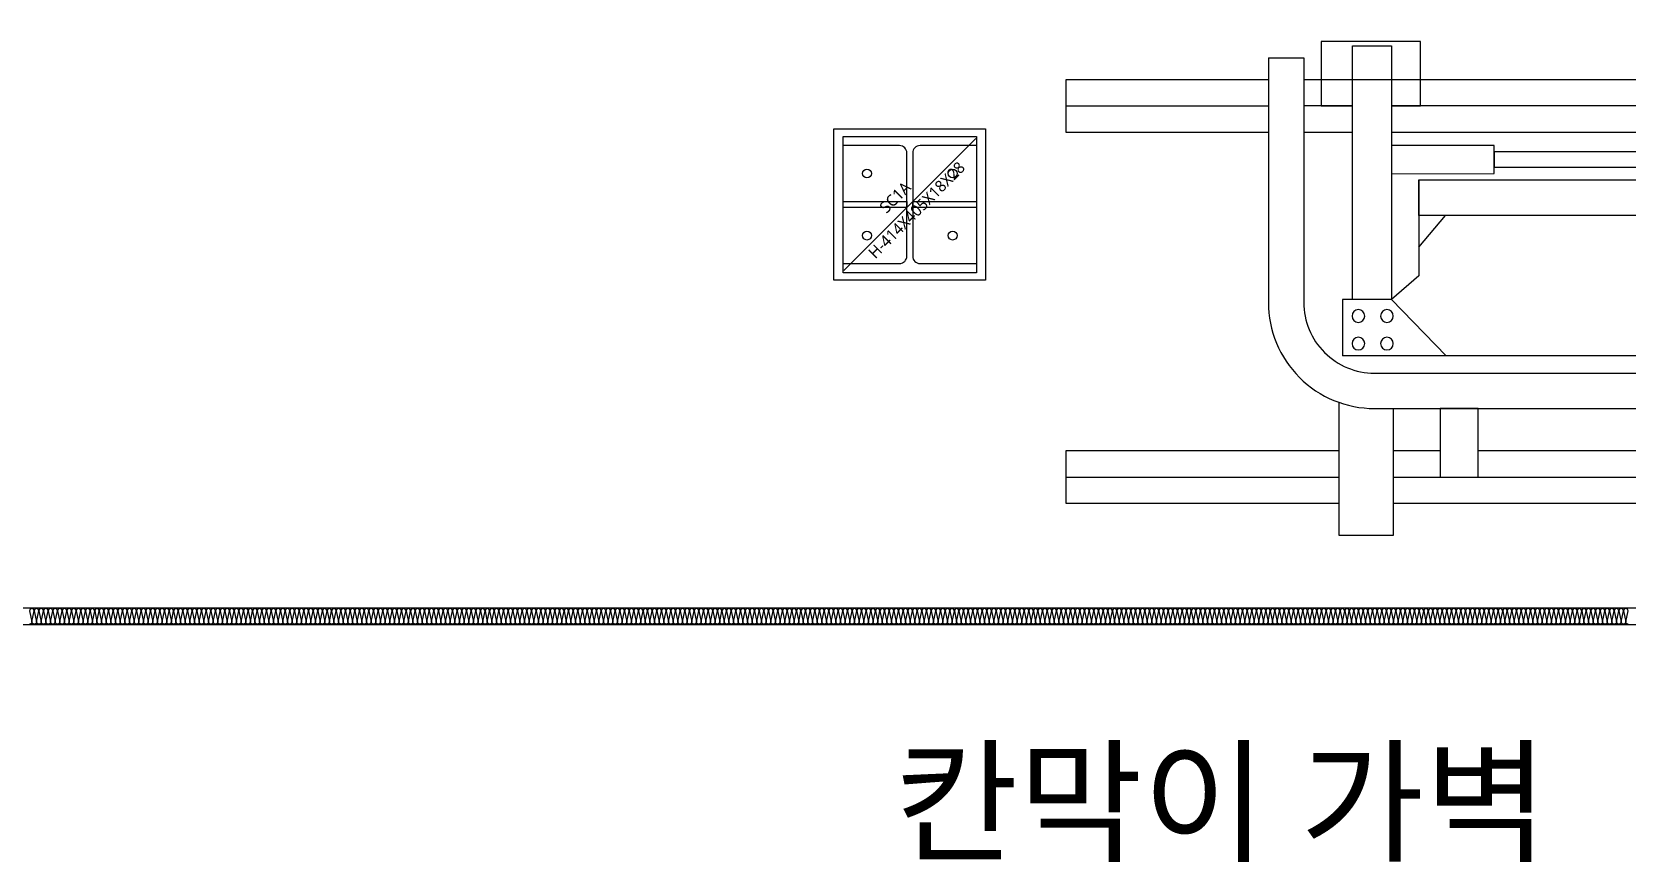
# Model space of a CAD drawing. Header units: millimetres. Extents: x 9 to 147, y 4 to 115.
# Drawn here: x 99.836 to 104.677, y 70.903 to 73.424 of the extents above; entities that cross this region are included whole.
import ezdxf
from ezdxf.enums import TextEntityAlignment as Align

# ---------------------------------------------------------------- set-up
doc = ezdxf.new("R2010")
doc.units = ezdxf.units.MM
doc.header["$LTSCALE"] = 200
doc.layers.get('DEFPOINTS').update_dxf_attribs({"color": 137})
for name, color, linetype in [('XR-PLAN$0$09GIRDER', 252, 'Continuous'), ('XR-PLAN$0$ELE-4', 252, 'Continuous'), ('XR-PLAN$0$ELE-5', 252, 'Continuous'), ('XR-PLAN$0$ELE-7', 252, 'Continuous'), ('XR-PLAN$0$HAT', 252, 'Continuous'), ('XR-PLAN$0$HAT-INS', 252, 'Continuous'), ('XR-PLAN$0$STEEL BASE', 252, 'Continuous')]:
    doc.layers.add(name, color=color, linetype=linetype)
doc.layers.add('XR-PLAN$0$TXT-1', color=137, linetype='Continuous', plot=False)
doc.styles.add('XR-PLAN$0$스타일1', font='MALGUN_0.TTF')

# ---------------------------------------------------------------- blocks, each defined once
blk = doc.blocks.new('*U145')
at = {"layer": 'XR-PLAN$0$HAT-INS'}
for points in [[(4000, 0, -0.414214), (3985, 15), (4000, 85, 1), (3970, 85), (3985, 15, -0.414214), (3970, 0, 0.414214)], [(4030, 0, -0.414214), (4015, 15), (4030, 85, 1), (4000, 85), (4015, 15, -0.414214), (4000, 0, 0.414214)], [(4060, 0, -0.414214), (4045, 15), (4060, 85, 1), (4030, 85), (4045, 15, -0.414214), (4030, 0, 0.414214)], [(4090, 0, -0.414214), (4075, 15), (4090, 85, 1), (4060, 85), (4075, 15, -0.414214), (4060, 0, 0.414214)], [(4120, 0, -0.414214), (4105, 15), (4120, 85, 1), (4090, 85), (4105, 15, -0.414214), (4090, 0, 0.414214)], [(4150, 0, -0.414214), (4135, 15), (4150, 85, 1), (4120, 85), (4135, 15, -0.414214), (4120, 0, 0.414214)], [(4180, 0, -0.414214), (4165, 15), (4180, 85, 1), (4150, 85), (4165, 15, -0.414214), (4150, 0, 0.414214)], [(4210, 0, -0.414214), (4195, 15), (4210, 85, 1), (4180, 85), (4195, 15, -0.414214), (4180, 0, 0.414214)], [(4240, 0, -0.414214), (4225, 15), (4240, 85, 1), (4210, 85), (4225, 15, -0.414214), (4210, 0, 0.414214)], [(4270, 0, -0.414214), (4255, 15), (4270, 85, 1), (4240, 85), (4255, 15, -0.414214), (4240, 0, 0.414214)], [(4300, 0, -0.414214), (4285, 15), (4300, 85, 1), (4270, 85), (4285, 15, -0.414214), (4270, 0, 0.414214)], [(4330, 0, -0.414214), (4315, 15), (4330, 85, 1), (4300, 85), (4315, 15, -0.414214), (4300, 0, 0.414214)], [(4360, 0, -0.414214), (4345, 15), (4360, 85, 1), (4330, 85), (4345, 15, -0.414214), (4330, 0, 0.414214)], [(4390, 0, -0.414214), (4375, 15), (4390, 85, 1), (4360, 85), (4375, 15, -0.414214), (4360, 0, 0.414214)], [(4420, 0, -0.414214), (4405, 15), (4420, 85, 1), (4390, 85), (4405, 15, -0.414214), (4390, 0, 0.414214)], [(4450, 0, -0.414214), (4435, 15), (4450, 85, 1), (4420, 85), (4435, 15, -0.414214), (4420, 0, 0.414214)], [(4480, 0, -0.414214), (4465, 15), (4480, 85, 1), (4450, 85), (4465, 15, -0.414214), (4450, 0, 0.414214)], [(4510, 0, -0.414214), (4495, 15), (4510, 85, 1), (4480, 85), (4495, 15, -0.414214), (4480, 0, 0.414214)], [(4540, 0, -0.414214), (4525, 15), (4540, 85, 1), (4510, 85), (4525, 15, -0.414214), (4510, 0, 0.414214)], [(4570, 0, -0.414214), (4555, 15), (4570, 85, 1), (4540, 85), (4555, 15, -0.414214), (4540, 0, 0.414214)], [(4600, 0, -0.414214), (4585, 15), (4600, 85, 1), (4570, 85), (4585, 15, -0.414214), (4570, 0, 0.414214)], [(4630, 0, -0.414214), (4615, 15), (4630, 85, 1), (4600, 85), (4615, 15, -0.414214), (4600, 0, 0.414214)], [(4660, 0, -0.414214), (4645, 15), (4660, 85, 1), (4630, 85), (4645, 15, -0.414214), (4630, 0, 0.414214)], [(4690, 0, -0.414214), (4675, 15), (4690, 85, 1), (4660, 85), (4675, 15, -0.414214), (4660, 0, 0.414214)], [(4720, 0, -0.414214), (4705, 15), (4720, 85, 1), (4690, 85), (4705, 15, -0.414214), (4690, 0, 0.414214)], [(4750, 0, -0.414214), (4735, 15), (4750, 85, 1), (4720, 85), (4735, 15, -0.414214), (4720, 0, 0.414214)], [(4780, 0, -0.414214), (4765, 15), (4780, 85, 1), (4750, 85), (4765, 15, -0.414214), (4750, 0, 0.414214)], [(4810, 0, -0.414214), (4795, 15), (4810, 85, 1), (4780, 85), (4795, 15, -0.414214), (4780, 0, 0.414214)], [(4840, 0, -0.414214), (4825, 15), (4840, 85, 1), (4810, 85), (4825, 15, -0.414214), (4810, 0, 0.414214)], [(4870, 0, -0.414214), (4855, 15), (4870, 85, 1), (4840, 85), (4855, 15, -0.414214), (4840, 0, 0.414214)], [(4900, 0, -0.414214), (4885, 15), (4900, 85, 1), (4870, 85), (4885, 15, -0.414214), (4870, 0, 0.414214)], [(4930, 0, -0.414214), (4915, 15), (4930, 85, 1), (4900, 85), (4915, 15, -0.414214), (4900, 0, 0.414214)], [(4960, 0, -0.414214), (4945, 15), (4960, 85, 1), (4930, 85), (4945, 15, -0.414214), (4930, 0, 0.414214)], [(4990, 0, -0.414214), (4975, 15), (4990, 85, 1), (4960, 85), (4975, 15, -0.414214), (4960, 0, 0.414214)], [(5020, 0, -0.414214), (5005, 15), (5020, 85, 1), (4990, 85), (5005, 15, -0.414214), (4990, 0, 0.414214)], [(5050, 0, -0.414214), (5035, 15), (5050, 85, 1), (5020, 85), (5035, 15, -0.414214), (5020, 0, 0.414214)], [(5080, 0, -0.414214), (5065, 15), (5080, 85, 1), (5050, 85), (5065, 15, -0.414214), (5050, 0, 0.414214)], [(5110, 0, -0.414214), (5095, 15), (5110, 85, 1), (5080, 85), (5095, 15, -0.414214), (5080, 0, 0.414214)], [(5140, 0, -0.414214), (5125, 15), (5140, 85, 1), (5110, 85), (5125, 15, -0.414214), (5110, 0, 0.414214)], [(5170, 0, -0.414214), (5155, 15), (5170, 85, 1), (5140, 85), (5155, 15, -0.414214), (5140, 0, 0.414214)], [(5200, 0, -0.414214), (5185, 15), (5200, 85, 1), (5170, 85), (5185, 15, -0.414214), (5170, 0, 0.414214)], [(5230, 0, -0.414214), (5215, 15), (5230, 85, 1), (5200, 85), (5215, 15, -0.414214), (5200, 0, 0.414214)], [(5260, 0, -0.414214), (5245, 15), (5260, 85, 1), (5230, 85), (5245, 15, -0.414214), (5230, 0, 0.414214)], [(5290, 0, -0.414214), (5275, 15), (5290, 85, 1), (5260, 85), (5275, 15, -0.414214), (5260, 0, 0.414214)], [(5320, 0, -0.414214), (5305, 15), (5320, 85, 1), (5290, 85), (5305, 15, -0.414214), (5290, 0, 0.414214)], [(5350, 0, -0.414214), (5335, 15), (5350, 85, 1), (5320, 85), (5335, 15, -0.414214), (5320, 0, 0.414214)], [(5380, 0, -0.414214), (5365, 15), (5380, 85, 1), (5350, 85), (5365, 15, -0.414214), (5350, 0, 0.414214)], [(5410, 0, -0.414214), (5395, 15), (5410, 85, 1), (5380, 85), (5395, 15, -0.414214), (5380, 0, 0.414214)], [(5440, 0, -0.414214), (5425, 15), (5440, 85, 1), (5410, 85), (5425, 15, -0.414214), (5410, 0, 0.414214)], [(5470, 0, -0.414214), (5455, 15), (5470, 85, 1), (5440, 85), (5455, 15, -0.414214), (5440, 0, 0.414214)], [(5500, 0, -0.414214), (5485, 15), (5500, 85, 1), (5470, 85), (5485, 15, -0.414214), (5470, 0, 0.414214)], [(5530, 0, -0.414214), (5515, 15), (5530, 85, 1), (5500, 85), (5515, 15, -0.414214), (5500, 0, 0.414214)], [(5560, 0, -0.414214), (5545, 15), (5560, 85, 1), (5530, 85), (5545, 15, -0.414214), (5530, 0, 0.414214)], [(5590, 0, -0.414214), (5575, 15), (5590, 85, 1), (5560, 85), (5575, 15, -0.414214), (5560, 0, 0.414214)], [(5620, 0, -0.414214), (5605, 15), (5620, 85, 1), (5590, 85), (5605, 15, -0.414214), (5590, 0, 0.414214)], [(5650, 0, -0.414214), (5635, 15), (5650, 85, 1), (5620, 85), (5635, 15, -0.414214), (5620, 0, 0.414214)], [(5680, 0, -0.414214), (5665, 15), (5680, 85, 1), (5650, 85), (5665, 15, -0.414214), (5650, 0, 0.414214)], [(5710, 0, -0.414214), (5695, 15), (5710, 85, 1), (5680, 85), (5695, 15, -0.414214), (5680, 0, 0.414214)], [(5740, 0, -0.414214), (5725, 15), (5740, 85, 1), (5710, 85), (5725, 15, -0.414214), (5710, 0, 0.414214)], [(5770, 0, -0.414214), (5755, 15), (5770, 85, 1), (5740, 85), (5755, 15, -0.414214), (5740, 0, 0.414214)], [(5800, 0, -0.414214), (5785, 15), (5800, 85, 1), (5770, 85), (5785, 15, -0.414214), (5770, 0, 0.414214)], [(5830, 0, -0.414214), (5815, 15), (5830, 85, 1), (5800, 85), (5815, 15, -0.414214), (5800, 0, 0.414214)], [(5860, 0, -0.414214), (5845, 15), (5860, 85, 1), (5830, 85), (5845, 15, -0.414214), (5830, 0, 0.414214)], [(5890, 0, -0.414214), (5875, 15), (5890, 85, 1), (5860, 85), (5875, 15, -0.414214), (5860, 0, 0.414214)], [(5920, 0, -0.414214), (5905, 15), (5920, 85, 1), (5890, 85), (5905, 15, -0.414214), (5890, 0, 0.414214)], [(5950, 0, -0.414214), (5935, 15), (5950, 85, 1), (5920, 85), (5935, 15, -0.414214), (5920, 0, 0.414214)], [(5980, 0, -0.414214), (5965, 15), (5980, 85, 1), (5950, 85), (5965, 15, -0.414214), (5950, 0, 0.414214)], [(6010, 0, -0.414214), (5995, 15), (6010, 85, 1), (5980, 85), (5995, 15, -0.414214), (5980, 0, 0.414214)], [(6040, 0, -0.414214), (6025, 15), (6040, 85, 1), (6010, 85), (6025, 15, -0.414214), (6010, 0, 0.414214)], [(6070, 0, -0.414214), (6055, 15), (6070, 85, 1), (6040, 85), (6055, 15, -0.414214), (6040, 0, 0.414214)], [(6100, 0, -0.414214), (6085, 15), (6100, 85, 1), (6070, 85), (6085, 15, -0.414214), (6070, 0, 0.414214)], [(6130, 0, -0.414214), (6115, 15), (6130, 85, 1), (6100, 85), (6115, 15, -0.414214), (6100, 0, 0.414214)], [(6160, 0, -0.414214), (6145, 15), (6160, 85, 1), (6130, 85), (6145, 15, -0.414214), (6130, 0, 0.414214)], [(6190, 0, -0.414214), (6175, 15), (6190, 85, 1), (6160, 85), (6175, 15, -0.414214), (6160, 0, 0.414214)], [(6220, 0, -0.414214), (6205, 15), (6220, 85, 1), (6190, 85), (6205, 15, -0.414214), (6190, 0, 0.414214)], [(6250, 0, -0.414214), (6235, 15), (6250, 85, 1), (6220, 85), (6235, 15, -0.414214), (6220, 0, 0.414214)], [(6280, 0, -0.414214), (6265, 15), (6280, 85, 1), (6250, 85), (6265, 15, -0.414214), (6250, 0, 0.414214)], [(6310, 0, -0.414214), (6295, 15), (6310, 85, 1), (6280, 85), (6295, 15, -0.414214), (6280, 0, 0.414214)], [(6340, 0, -0.414214), (6325, 15), (6340, 85, 1), (6310, 85), (6325, 15, -0.414214), (6310, 0, 0.414214)], [(6370, 0, -0.414214), (6355, 15), (6370, 85, 1), (6340, 85), (6355, 15, -0.414214), (6340, 0, 0.414214)], [(6400, 0, -0.414214), (6385, 15), (6400, 85, 1), (6370, 85), (6385, 15, -0.414214), (6370, 0, 0.414214)], [(6430, 0, -0.414214), (6415, 15), (6430, 85, 1), (6400, 85), (6415, 15, -0.414214), (6400, 0, 0.414214)], [(6460, 0, -0.414214), (6445, 15), (6460, 85, 1), (6430, 85), (6445, 15, -0.414214), (6430, 0, 0.414214)], [(6490, 0, -0.414214), (6475, 15), (6490, 85, 1), (6460, 85), (6475, 15, -0.414214), (6460, 0, 0.414214)], [(6520, 0, -0.414214), (6505, 15), (6520, 85, 1), (6490, 85), (6505, 15, -0.414214), (6490, 0, 0.414214)], [(6550, 0, -0.414214), (6535, 15), (6550, 85, 1), (6520, 85), (6535, 15, -0.414214), (6520, 0, 0.414214)], [(6580, 0, -0.414214), (6565, 15), (6580, 85, 1), (6550, 85), (6565, 15, -0.414214), (6550, 0, 0.414214)], [(6610, 0, -0.414214), (6595, 15), (6610, 85, 1), (6580, 85), (6595, 15, -0.414214), (6580, 0, 0.414214)], [(6640, 0, -0.414214), (6625, 15), (6640, 85, 1), (6610, 85), (6625, 15, -0.414214), (6610, 0, 0.414214)], [(6670, 0, -0.414214), (6655, 15), (6670, 85, 1), (6640, 85), (6655, 15, -0.414214), (6640, 0, 0.414214)], [(6700, 0, -0.414214), (6685, 15), (6700, 85, 1), (6670, 85), (6685, 15, -0.414214), (6670, 0, 0.414214)], [(6730, 0, -0.414214), (6715, 15), (6730, 85, 1), (6700, 85), (6715, 15, -0.414214), (6700, 0, 0.414214)], [(6760, 0, -0.414214), (6745, 15), (6760, 85, 1), (6730, 85), (6745, 15, -0.414214), (6730, 0, 0.414214)], [(6790, 0, -0.414214), (6775, 15), (6790, 85, 1), (6760, 85), (6775, 15, -0.414214), (6760, 0, 0.414214)], [(6820, 0, -0.414214), (6805, 15), (6820, 85, 1), (6790, 85), (6805, 15, -0.414214), (6790, 0, 0.414214)], [(6850, 0, -0.414214), (6835, 15), (6850, 85, 1), (6820, 85), (6835, 15, -0.414214), (6820, 0, 0.414214)], [(6880, 0, -0.414214), (6865, 15), (6880, 85, 1), (6850, 85), (6865, 15, -0.414214), (6850, 0, 0.414214)], [(6910, 0, -0.414214), (6895, 15), (6910, 85, 1), (6880, 85), (6895, 15, -0.414214), (6880, 0, 0.414214)], [(6940, 0, -0.414214), (6925, 15), (6940, 85, 1), (6910, 85), (6925, 15, -0.414214), (6910, 0, 0.414214)], [(6970, 0, -0.414214), (6955, 15), (6970, 85, 1), (6940, 85), (6955, 15, -0.414214), (6940, 0, 0.414214)], [(7000, 0, -0.414214), (6985, 15), (7000, 85, 1), (6970, 85), (6985, 15, -0.414214), (6970, 0, 0.414214)], [(7030, 0, -0.414214), (7015, 15), (7030, 85, 1), (7000, 85), (7015, 15, -0.414214), (7000, 0, 0.414214)], [(7060, 0, -0.414214), (7045, 15), (7060, 85, 1), (7030, 85), (7045, 15, -0.414214), (7030, 0, 0.414214)], [(7090, 0, -0.414214), (7075, 15), (7090, 85, 1), (7060, 85), (7075, 15, -0.414214), (7060, 0, 0.414214)], [(7120, 0, -0.414214), (7105, 15), (7120, 85, 1), (7090, 85), (7105, 15, -0.414214), (7090, 0, 0.414214)], [(7150, 0, -0.414214), (7135, 15), (7150, 85, 1), (7120, 85), (7135, 15, -0.414214), (7120, 0, 0.414214)], [(7180, 0, -0.414214), (7165, 15), (7180, 85, 1), (7150, 85), (7165, 15, -0.414214), (7150, 0, 0.414214)], [(7210, 0, -0.414214), (7195, 15), (7210, 85, 1), (7180, 85), (7195, 15, -0.414214), (7180, 0, 0.414214)], [(7240, 0, -0.414214), (7225, 15), (7240, 85, 1), (7210, 85), (7225, 15, -0.414214), (7210, 0, 0.414214)], [(7270, 0, -0.414214), (7255, 15), (7270, 85, 1), (7240, 85), (7255, 15, -0.414214), (7240, 0, 0.414214)], [(7300, 0, -0.414214), (7285, 15), (7300, 85, 1), (7270, 85), (7285, 15, -0.414214), (7270, 0, 0.414214)], [(7330, 0, -0.414214), (7315, 15), (7330, 85, 1), (7300, 85), (7315, 15, -0.414214), (7300, 0, 0.414214)], [(7360, 0, -0.414214), (7345, 15), (7360, 85, 1), (7330, 85), (7345, 15, -0.414214), (7330, 0, 0.414214)], [(7390, 0, -0.414214), (7375, 15), (7390, 85, 1), (7360, 85), (7375, 15, -0.414214), (7360, 0, 0.414214)], [(7420, 0, -0.414214), (7405, 15), (7420, 85, 1), (7390, 85), (7405, 15, -0.414214), (7390, 0, 0.414214)], [(7450, 0, -0.414214), (7435, 15), (7450, 85, 1), (7420, 85), (7435, 15, -0.414214), (7420, 0, 0.414214)], [(7480, 0, -0.414214), (7465, 15), (7480, 85, 1), (7450, 85), (7465, 15, -0.414214), (7450, 0, 0.414214)], [(7510, 0, -0.414214), (7495, 15), (7510, 85, 1), (7480, 85), (7495, 15, -0.414214), (7480, 0, 0.414214)], [(7540, 0, -0.414214), (7525, 15), (7540, 85, 1), (7510, 85), (7525, 15, -0.414214), (7510, 0, 0.414214)], [(7570, 0, -0.414214), (7555, 15), (7570, 85, 1), (7540, 85), (7555, 15, -0.414214), (7540, 0, 0.414214)], [(7600, 0, -0.414214), (7585, 15), (7600, 85, 1), (7570, 85), (7585, 15, -0.414214), (7570, 0, 0.414214)], [(7630, 0, -0.414214), (7615, 15), (7630, 85, 1), (7600, 85), (7615, 15, -0.414214), (7600, 0, 0.414214)], [(7660, 0, -0.414214), (7645, 15), (7660, 85, 1), (7630, 85), (7645, 15, -0.414214), (7630, 0, 0.414214)], [(7690, 0, -0.414214), (7675, 15), (7690, 85, 1), (7660, 85), (7675, 15, -0.414214), (7660, 0, 0.414214)], [(7720, 0, -0.414214), (7705, 15), (7720, 85, 1), (7690, 85), (7705, 15, -0.414214), (7690, 0, 0.414214)], [(7750, 0, -0.414214), (7735, 15), (7750, 85, 1), (7720, 85), (7735, 15, -0.414214), (7720, 0, 0.414214)], [(7780, 0, -0.414214), (7765, 15), (7780, 85, 1), (7750, 85), (7765, 15, -0.414214), (7750, 0, 0.414214)], [(7810, 0, -0.414214), (7795, 15), (7810, 85, 1), (7780, 85), (7795, 15, -0.414214), (7780, 0, 0.414214)], [(7840, 0, -0.414214), (7825, 15), (7840, 85, 1), (7810, 85), (7825, 15, -0.414214), (7810, 0, 0.414214)], [(7870, 0, -0.414214), (7855, 15), (7870, 85, 1), (7840, 85), (7855, 15, -0.414214), (7840, 0, 0.414214)], [(7900, 0, -0.414214), (7885, 15), (7900, 85, 1), (7870, 85), (7885, 15, -0.414214), (7870, 0, 0.414214)], [(7930, 0, -0.414214), (7915, 15), (7930, 85, 1), (7900, 85), (7915, 15, -0.414214), (7900, 0, 0.414214)], [(7960, 0, -0.414214), (7945, 15), (7960, 85, 1), (7930, 85), (7945, 15, -0.414214), (7930, 0, 0.414214)], [(7990, 0, -0.414214), (7975, 15), (7990, 85, 1), (7960, 85), (7975, 15, -0.414214), (7960, 0, 0.414214)], [(8020, 0, -0.414214), (8005, 15), (8020, 85, 1), (7990, 85), (8005, 15, -0.414214), (7990, 0, 0.414214)], [(8050, 0, -0.414214), (8035, 15), (8050, 85, 1), (8020, 85), (8035, 15, -0.414214), (8020, 0, 0.414214)], [(8080, 0, -0.414214), (8065, 15), (8080, 85, 1), (8050, 85), (8065, 15, -0.414214), (8050, 0, 0.414214)], [(8110, 0, -0.414214), (8095, 15), (8110, 85, 1), (8080, 85), (8095, 15, -0.414214), (8080, 0, 0.414214)], [(8140, 0, -0.414214), (8125, 15), (8140, 85, 1), (8110, 85), (8125, 15, -0.414214), (8110, 0, 0.414214)], [(8170, 0, -0.414214), (8155, 15), (8170, 85, 1), (8140, 85), (8155, 15, -0.414214), (8140, 0, 0.414214)], [(8200, 0, -0.414214), (8185, 15), (8200, 85, 1), (8170, 85), (8185, 15, -0.414214), (8170, 0, 0.414214)], [(8230, 0, -0.414214), (8215, 15), (8230, 85, 1), (8200, 85), (8215, 15, -0.414214), (8200, 0, 0.414214)], [(8260, 0, -0.414214), (8245, 15), (8260, 85, 1), (8230, 85), (8245, 15, -0.414214), (8230, 0, 0.414214)], [(8290, 0, -0.414214), (8275, 15), (8290, 85, 1), (8260, 85), (8275, 15, -0.414214), (8260, 0, 0.414214)], [(8320, 0, -0.414214), (8305, 15), (8320, 85, 1), (8290, 85), (8305, 15, -0.414214), (8290, 0, 0.414214)], [(8350, 0, -0.414214), (8335, 15), (8350, 85, 1), (8320, 85), (8335, 15, -0.414214), (8320, 0, 0.414214)], [(8380, 0, -0.414214), (8365, 15), (8380, 85, 1), (8350, 85), (8365, 15, -0.414214), (8350, 0, 0.414214)], [(8410, 0, -0.414214), (8395, 15), (8410, 85, 1), (8380, 85), (8395, 15, -0.414214), (8380, 0, 0.414214)], [(8440, 0, -0.414214), (8425, 15), (8440, 85, 1), (8410, 85), (8425, 15, -0.414214), (8410, 0, 0.414214)], [(8470, 0, -0.414214), (8455, 15), (8470, 85, 1), (8440, 85), (8455, 15, -0.414214), (8440, 0, 0.414214)], [(8500, 0, -0.414214), (8485, 15), (8500, 85, 1), (8470, 85), (8485, 15, -0.414214), (8470, 0, 0.414214)], [(8530, 0, -0.414214), (8515, 15), (8530, 85, 1), (8500, 85), (8515, 15, -0.414214), (8500, 0, 0.414214)], [(8560, 0, -0.414214), (8545, 15), (8560, 85, 1), (8530, 85), (8545, 15, -0.414214), (8530, 0, 0.414214)], [(8590, 0, -0.414214), (8575, 15), (8590, 85, 1), (8560, 85), (8575, 15, -0.414214), (8560, 0, 0.414214)], [(8620, 0, -0.414214), (8605, 15), (8620, 85, 1), (8590, 85), (8605, 15, -0.414214), (8590, 0, 0.414214)], [(8650, 0, -0.414214), (8635, 15), (8650, 85, 1), (8620, 85), (8635, 15, -0.414214), (8620, 0, 0.414214)], [(8680, 0, -0.414214), (8665, 15), (8680, 85, 1), (8650, 85), (8665, 15, -0.414214), (8650, 0, 0.414214)], [(8710, 0, -0.414214), (8695, 15), (8710, 85, 1), (8680, 85), (8695, 15, -0.414214), (8680, 0, 0.414214)], [(8740, 0, -0.414214), (8725, 15), (8740, 85, 1), (8710, 85), (8725, 15, -0.414214), (8710, 0, 0.414214)], [(8770, 0, -0.414214), (8755, 15), (8770, 85, 1), (8740, 85), (8755, 15, -0.414214), (8740, 0, 0.414214)], [(8800, 0, -0.414214), (8785, 15), (8800, 85, 1), (8770, 85), (8785, 15, -0.414214), (8770, 0, 0.414214)], [(8830, 0, -0.414214), (8815, 15), (8830, 85, 1), (8800, 85), (8815, 15, -0.414214), (8800, 0, 0.414214)], [(8860, 0, -0.414214), (8845, 15), (8860, 85, 1), (8830, 85), (8845, 15, -0.414214), (8830, 0, 0.414214)], [(8890, 0, -0.414214), (8875, 15), (8890, 85, 1), (8860, 85), (8875, 15, -0.414214), (8860, 0, 0.414214)], [(8920, 0, -0.414214), (8905, 15), (8920, 85, 1), (8890, 85), (8905, 15, -0.414214), (8890, 0, 0.414214)], [(8950, 0, -0.414214), (8935, 15), (8950, 85, 1), (8920, 85), (8935, 15, -0.414214), (8920, 0, 0.414214)], [(8980, 0, -0.414214), (8965, 15), (8980, 85, 1), (8950, 85), (8965, 15, -0.414214), (8950, 0, 0.414214)], [(9010, 0, -0.414214), (8995, 15), (9010, 85, 1), (8980, 85), (8995, 15, -0.414214), (8980, 0, 0.414214)], [(9040, 0, -0.414214), (9025, 15), (9040, 85, 1), (9010, 85), (9025, 15, -0.414214), (9010, 0, 0.414214)], [(9070, 0, -0.414214), (9055, 15), (9070, 85, 1), (9040, 85), (9055, 15, -0.414214), (9040, 0, 0.414214)], [(9100, 0, -0.414214), (9085, 15), (9100, 85, 1), (9070, 85), (9085, 15, -0.414214), (9070, 0, 0.414214)], [(9130, 0, -0.414214), (9115, 15), (9130, 85, 1), (9100, 85), (9115, 15, -0.414214), (9100, 0, 0.414214)], [(9160, 0, -0.414214), (9145, 15), (9160, 85, 1), (9130, 85), (9145, 15, -0.414214), (9130, 0, 0.414214)], [(9190, 0, -0.414214), (9175, 15), (9190, 85, 1), (9160, 85), (9175, 15, -0.414214), (9160, 0, 0.414214)], [(9220, 0, -0.414214), (9205, 15), (9220, 85, 1), (9190, 85), (9205, 15, -0.414214), (9190, 0, 0.414214)], [(9250, 0, -0.414214), (9235, 15), (9250, 85, 1), (9220, 85), (9235, 15, -0.414214), (9220, 0, 0.414214)], [(9280, 0, -0.414214), (9265, 15), (9280, 85, 1), (9250, 85), (9265, 15, -0.414214), (9250, 0, 0.414214)], [(9310, 0, -0.414214), (9295, 15), (9310, 85, 1), (9280, 85), (9295, 15, -0.414214), (9280, 0, 0.414214)], [(9340, 0, -0.414214), (9325, 15), (9340, 85, 1), (9310, 85), (9325, 15, -0.414214), (9310, 0, 0.414214)], [(9370, 0, -0.414214), (9355, 15), (9370, 85, 1), (9340, 85), (9355, 15, -0.414214), (9340, 0, 0.414214)], [(9400, 0, -0.414214), (9385, 15), (9400, 85, 1), (9370, 85), (9385, 15, -0.414214), (9370, 0, 0.414214)], [(9430, 0, -0.414214), (9415, 15), (9430, 85, 1), (9400, 85), (9415, 15, -0.414214), (9400, 0, 0.414214)], [(9460, 0, -0.414214), (9445, 15), (9460, 85, 1), (9430, 85), (9445, 15, -0.414214), (9430, 0, 0.414214)], [(9490, 0, -0.414214), (9475, 15), (9490, 85, 1), (9460, 85), (9475, 15, -0.414214), (9460, 0, 0.414214)], [(9520, 0, -0.414214), (9505, 15), (9520, 85, 1), (9490, 85), (9505, 15, -0.414214), (9490, 0, 0.414214)], [(9550, 0, -0.414214), (9535, 15), (9550, 85, 1), (9520, 85), (9535, 15, -0.414214), (9520, 0, 0.414214)], [(9580, 0, -0.414214), (9565, 15), (9580, 85, 1), (9550, 85), (9565, 15, -0.414214), (9550, 0, 0.414214)], [(9610, 0, -0.414214), (9595, 15), (9610, 85, 1), (9580, 85), (9595, 15, -0.414214), (9580, 0, 0.414214)], [(9640, 0, -0.414214), (9625, 15), (9640, 85, 1), (9610, 85), (9625, 15, -0.414214), (9610, 0, 0.414214)], [(9670, 0, -0.414214), (9655, 15), (9670, 85, 1), (9640, 85), (9655, 15, -0.414214), (9640, 0, 0.414214)], [(9700, 0, -0.414214), (9685, 15), (9700, 85, 1), (9670, 85), (9685, 15, -0.414214), (9670, 0, 0.414214)], [(9730, 0, -0.414214), (9715, 15), (9730, 85, 1), (9700, 85), (9715, 15, -0.414214), (9700, 0, 0.414214)], [(9760, 0, -0.414214), (9745, 15), (9760, 85, 1), (9730, 85), (9745, 15, -0.414214), (9730, 0, 0.414214)], [(9790, 0, -0.414214), (9775, 15), (9790, 85, 1), (9760, 85), (9775, 15, -0.414214), (9760, 0, 0.414214)], [(9820, 0, -0.414214), (9805, 15), (9820, 85, 1), (9790, 85), (9805, 15, -0.414214), (9790, 0, 0.414214)], [(9850, 0, -0.414214), (9835, 15), (9850, 85, 1), (9820, 85), (9835, 15, -0.414214), (9820, 0, 0.414214)], [(9880, 0, -0.414214), (9865, 15), (9880, 85, 1), (9850, 85), (9865, 15, -0.414214), (9850, 0, 0.414214)], [(9910, 0, -0.414214), (9895, 15), (9910, 85, 1), (9880, 85), (9895, 15, -0.414214), (9880, 0, 0.414214)], [(9940, 0, -0.414214), (9925, 15), (9940, 85, 1), (9910, 85), (9925, 15, -0.414214), (9910, 0, 0.414214)], [(9970, 0, -0.414214), (9955, 15), (9970, 85, 1), (9940, 85), (9955, 15, -0.414214), (9940, 0, 0.414214)], [(10000, 0, -0.414214), (9985, 15), (10000, 85, 1), (9970, 85), (9985, 15, -0.414214), (9970, 0, 0.414214)], [(10030, 0, -0.414214), (10015, 15), (10030, 85, 1), (10000, 85), (10015, 15, -0.414214), (10000, 0, 0.414214)], [(10060, 0, -0.414214), (10045, 15), (10060, 85, 1), (10030, 85), (10045, 15, -0.414214), (10030, 0, 0.414214)], [(10090, 0, -0.414214), (10075, 15), (10090, 85, 1), (10060, 85), (10075, 15, -0.414214), (10060, 0, 0.414214)], [(10120, 0, -0.414214), (10105, 15), (10120, 85, 1), (10090, 85), (10105, 15, -0.414214), (10090, 0, 0.414214)], [(10150, 0, -0.414214), (10135, 15), (10150, 85, 1), (10120, 85), (10135, 15, -0.414214), (10120, 0, 0.414214)], [(10180, 0, -0.414214), (10165, 15), (10180, 85, 1), (10150, 85), (10165, 15, -0.414214), (10150, 0, 0.414214)], [(10210, 0, -0.414214), (10195, 15), (10210, 85, 1), (10180, 85), (10195, 15, -0.414214), (10180, 0, 0.414214)], [(10240, 0, -0.414214), (10225, 15), (10240, 85, 1), (10210, 85), (10225, 15, -0.414214), (10210, 0, 0.414214)], [(10270, 0, -0.414214), (10255, 15), (10270, 85, 1), (10240, 85), (10255, 15, -0.414214), (10240, 0, 0.414214)], [(10300, 0, -0.414214), (10285, 15), (10300, 85, 1), (10270, 85), (10285, 15, -0.414214), (10270, 0, 0.414214)], [(10330, 0, -0.414214), (10315, 15), (10330, 85, 1), (10300, 85), (10315, 15, -0.414214), (10300, 0, 0.414214)], [(10360, 0, -0.414214), (10345, 15), (10360, 85, 1), (10330, 85), (10345, 15, -0.414214), (10330, 0, 0.414214)], [(10390, 0, -0.414214), (10375, 15), (10390, 85, 1), (10360, 85), (10375, 15, -0.414214), (10360, 0, 0.414214)], [(10420, 0, -0.414214), (10405, 15), (10420, 85, 1), (10390, 85), (10405, 15, -0.414214), (10390, 0, 0.414214)], [(10450, 0, -0.414214), (10435, 15), (10450, 85, 1), (10420, 85), (10435, 15, -0.414214), (10420, 0, 0.414214)], [(10480, 0, -0.414214), (10465, 15), (10480, 85, 1), (10450, 85), (10465, 15, -0.414214), (10450, 0, 0.414214)], [(10510, 0, -0.414214), (10495, 15), (10510, 85, 1), (10480, 85), (10495, 15, -0.414214), (10480, 0, 0.414214)], [(10540, 0, -0.414214), (10525, 15), (10540, 85, 1), (10510, 85), (10525, 15, -0.414214), (10510, 0, 0.414214)], [(10570, 0, -0.414214), (10555, 15), (10570, 85, 1), (10540, 85), (10555, 15, -0.414214), (10540, 0, 0.414214)], [(10600, 0, -0.414214), (10585, 15), (10600, 85, 1), (10570, 85), (10585, 15, -0.414214), (10570, 0, 0.414214)], [(10630, 0, -0.414214), (10615, 15), (10630, 85, 1), (10600, 85), (10615, 15, -0.414214), (10600, 0, 0.414214)], [(10660, 0, -0.414214), (10645, 15), (10660, 85, 1), (10630, 85), (10645, 15, -0.414214), (10630, 0, 0.414214)], [(10690, 0, -0.414214), (10675, 15), (10690, 85, 1), (10660, 85), (10675, 15, -0.414214), (10660, 0, 0.414214)], [(10720, 0, -0.414214), (10705, 15), (10720, 85, 1), (10690, 85), (10705, 15, -0.414214), (10690, 0, 0.414214)], [(10750, 0, -0.414214), (10735, 15), (10750, 85, 1), (10720, 85), (10735, 15, -0.414214), (10720, 0, 0.414214)], [(10780, 0, -0.414214), (10765, 15), (10780, 85, 1), (10750, 85), (10765, 15, -0.414214), (10750, 0, 0.414214)], [(10810, 0, -0.414214), (10795, 15), (10810, 85, 1), (10780, 85), (10795, 15, -0.414214), (10780, 0, 0.414214)], [(10840, 0, -0.414214), (10825, 15), (10840, 85, 1), (10810, 85), (10825, 15, -0.414214), (10810, 0, 0.414214)], [(10870, 0, -0.414214), (10855, 15), (10870, 85, 1), (10840, 85), (10855, 15, -0.414214), (10840, 0, 0.414214)], [(10900, 0, -0.414214), (10885, 15), (10900, 85, 1), (10870, 85), (10885, 15, -0.414214), (10870, 0, 0.414214)], [(10930, 0, -0.414214), (10915, 15), (10930, 85, 1), (10900, 85), (10915, 15, -0.414214), (10900, 0, 0.414214)], [(10960, 0, -0.414214), (10945, 15), (10960, 85, 1), (10930, 85), (10945, 15, -0.414214), (10930, 0, 0.414214)], [(10990, 0, -0.414214), (10975, 15), (10990, 85, 1), (10960, 85), (10975, 15, -0.414214), (10960, 0, 0.414214)], [(11020, 0, -0.414214), (11005, 15), (11020, 85, 1), (10990, 85), (11005, 15, -0.414214), (10990, 0, 0.414214)], [(11050, 0, -0.414214), (11035, 15), (11050, 85, 1), (11020, 85), (11035, 15, -0.414214), (11020, 0, 0.414214)], [(11080, 0, -0.414214), (11065, 15), (11080, 85, 1), (11050, 85), (11065, 15, -0.414214), (11050, 0, 0.414214)], [(11110, 0, -0.414214), (11095, 15), (11110, 85, 1), (11080, 85), (11095, 15, -0.414214), (11080, 0, 0.414214)], [(11140, 0, -0.414214), (11125, 15), (11140, 85, 1), (11110, 85), (11125, 15, -0.414214), (11110, 0, 0.414214)], [(11170, 0, -0.414214), (11155, 15), (11170, 85, 1), (11140, 85), (11155, 15, -0.414214), (11140, 0, 0.414214)], [(11200, 0, -0.414214), (11185, 15), (11200, 85, 1), (11170, 85), (11185, 15, -0.414214), (11170, 0, 0.414214)], [(11230, 0, -0.414214), (11215, 15), (11230, 85, 1), (11200, 85), (11215, 15, -0.414214), (11200, 0, 0.414214)], [(11260, 0, -0.414214), (11245, 15), (11260, 85, 1), (11230, 85), (11245, 15, -0.414214), (11230, 0, 0.414214)], [(11290, 0, -0.414214), (11275, 15), (11290, 85, 1), (11260, 85), (11275, 15, -0.414214), (11260, 0, 0.414214)], [(11320, 0, -0.414214), (11305, 15), (11320, 85, 1), (11290, 85), (11305, 15, -0.414214), (11290, 0, 0.414214)], [(11350, 0, -0.414214), (11335, 15), (11350, 85, 1), (11320, 85), (11335, 15, -0.414214), (11320, 0, 0.414214)], [(11380, 0, -0.414214), (11365, 15), (11380, 85, 1), (11350, 85), (11365, 15, -0.414214), (11350, 0, 0.414214)], [(11410, 0, -0.414214), (11395, 15), (11410, 85, 1), (11380, 85), (11395, 15, -0.414214), (11380, 0, 0.414214)], [(11440, 0, -0.414214), (11425, 15), (11440, 85, 1), (11410, 85), (11425, 15, -0.414214), (11410, 0, 0.414214)], [(11470, 0, -0.414214), (11455, 15), (11470, 85, 1), (11440, 85), (11455, 15, -0.414214), (11440, 0, 0.414214)], [(11500, 0, -0.414214), (11485, 15), (11500, 85, 1), (11470, 85), (11485, 15, -0.414214), (11470, 0, 0.414214)], [(11530, 0, -0.414214), (11515, 15), (11530, 85, 1), (11500, 85), (11515, 15, -0.414214), (11500, 0, 0.414214)], [(11560, 0, -0.414214), (11545, 15), (11560, 85, 1), (11530, 85), (11545, 15, -0.414214), (11530, 0, 0.414214)], [(11590, 0, -0.414214), (11575, 15), (11590, 85, 1), (11560, 85), (11575, 15, -0.414214), (11560, 0, 0.414214)], [(11620, 0, -0.414214), (11605, 15), (11620, 85, 1), (11590, 85), (11605, 15, -0.414214), (11590, 0, 0.414214)], [(11650, 0, -0.414214), (11635, 15), (11650, 85, 1), (11620, 85), (11635, 15, -0.414214), (11620, 0, 0.414214)], [(11680, 0, -0.414214), (11665, 15), (11680, 85, 1), (11650, 85), (11665, 15, -0.414214), (11650, 0, 0.414214)], [(11710, 0, -0.414214), (11695, 15), (11710, 85, 1), (11680, 85), (11695, 15, -0.414214), (11680, 0, 0.414214)], [(11740, 0, -0.414214), (11725, 15), (11740, 85, 1), (11710, 85), (11725, 15, -0.414214), (11710, 0, 0.414214)], [(11770, 0, -0.414214), (11755, 15), (11770, 85, 1), (11740, 85), (11755, 15, -0.414214), (11740, 0, 0.414214)], [(11800, 0, -0.414214), (11785, 15), (11800, 85, 1), (11770, 85), (11785, 15, -0.414214), (11770, 0, 0.414214)], [(11830, 0, -0.414214), (11815, 15), (11830, 85, 1), (11800, 85), (11815, 15, -0.414214), (11800, 0, 0.414214)], [(11860, 0, -0.414214), (11845, 15), (11860, 85, 1), (11830, 85), (11845, 15, -0.414214), (11830, 0, 0.414214)], [(11890, 0, -0.414214), (11875, 15), (11890, 85, 1), (11860, 85), (11875, 15, -0.414214), (11860, 0, 0.414214)], [(11920, 0, -0.414214), (11905, 15), (11920, 85, 1), (11890, 85), (11905, 15, -0.414214), (11890, 0, 0.414214)], [(11950, 0, -0.414214), (11935, 15), (11950, 85, 1), (11920, 85), (11935, 15, -0.414214), (11920, 0, 0.414214)], [(11980, 0, -0.414214), (11965, 15), (11980, 85, 1), (11950, 85), (11965, 15, -0.414214), (11950, 0, 0.414214)], [(12010, 0, -0.414214), (11995, 15), (12010, 85, 1), (11980, 85), (11995, 15, -0.414214), (11980, 0, 0.414214)], [(12040, 0, -0.414214), (12025, 15), (12040, 85, 1), (12010, 85), (12025, 15, -0.414214), (12010, 0, 0.414214)], [(12070, 0, -0.414214), (12055, 15), (12070, 85, 1), (12040, 85), (12055, 15, -0.414214), (12040, 0, 0.414214)], [(12100, 0, -0.414214), (12085, 15), (12100, 85, 1), (12070, 85), (12085, 15, -0.414214), (12070, 0, 0.414214)], [(12130, 0, -0.414214), (12115, 15), (12130, 85, 1), (12100, 85), (12115, 15, -0.414214), (12100, 0, 0.414214)], [(12160, 0, -0.414214), (12145, 15), (12160, 85, 1), (12130, 85), (12145, 15, -0.414214), (12130, 0, 0.414214)], [(12190, 0, -0.414214), (12175, 15), (12190, 85, 1), (12160, 85), (12175, 15, -0.414214), (12160, 0, 0.414214)], [(12220, 0, -0.414214), (12205, 15), (12220, 85, 1), (12190, 85), (12205, 15, -0.414214), (12190, 0, 0.414214)], [(12250, 0, -0.414214), (12235, 15), (12250, 85, 1), (12220, 85), (12235, 15, -0.414214), (12220, 0, 0.414214)], [(12280, 0, -0.414214), (12265, 15), (12280, 85, 1), (12250, 85), (12265, 15, -0.414214), (12250, 0, 0.414214)], [(12310, 0, -0.414214), (12295, 15), (12310, 85, 1), (12280, 85), (12295, 15, -0.414214), (12280, 0, 0.414214)], [(12340, 0, -0.414214), (12325, 15), (12340, 85, 1), (12310, 85), (12325, 15, -0.414214), (12310, 0, 0.414214)], [(12370, 0, -0.414214), (12355, 15), (12370, 85, 1), (12340, 85), (12355, 15, -0.414214), (12340, 0, 0.414214)], [(12400, 0, -0.414214), (12385, 15), (12400, 85, 1), (12370, 85), (12385, 15, -0.414214), (12370, 0, 0.414214)], [(12430, 0, -0.414214), (12415, 15), (12430, 85, 1), (12400, 85), (12415, 15, -0.414214), (12400, 0, 0.414214)], [(12460, 0, -0.414214), (12445, 15), (12460, 85, 1), (12430, 85), (12445, 15, -0.414214), (12430, 0, 0.414214)], [(12490, 0, -0.414214), (12475, 15), (12490, 85, 1), (12460, 85), (12475, 15, -0.414214), (12460, 0, 0.414214)], [(12520, 0, -0.414214), (12505, 15), (12520, 85, 1), (12490, 85), (12505, 15, -0.414214), (12490, 0, 0.414214)], [(12550, 0, -0.414214), (12535, 15), (12550, 85, 1), (12520, 85), (12535, 15, -0.414214), (12520, 0, 0.414214)], [(12580, 0, -0.414214), (12565, 15), (12580, 85, 1), (12550, 85), (12565, 15, -0.414214), (12550, 0, 0.414214)], [(12610, 0, -0.414214), (12595, 15), (12610, 85, 1), (12580, 85), (12595, 15, -0.414214), (12580, 0, 0.414214)], [(12640, 0, -0.414214), (12625, 15), (12640, 85, 1), (12610, 85), (12625, 15, -0.414214), (12610, 0, 0.414214)], [(12670, 0, -0.414214), (12655, 15), (12670, 85, 1), (12640, 85), (12655, 15, -0.414214), (12640, 0, 0.414214)], [(12700, 0, -0.414214), (12685, 15), (12700, 85, 1), (12670, 85), (12685, 15, -0.414214), (12670, 0, 0.414214)], [(12730, 0, -0.414214), (12715, 15), (12730, 85, 1), (12700, 85), (12715, 15, -0.414214), (12700, 0, 0.414214)], [(12760, 0, -0.414214), (12745, 15), (12760, 85, 1), (12730, 85), (12745, 15, -0.414214), (12730, 0, 0.414214)], [(12790, 0, -0.414214), (12775, 15), (12790, 85, 1), (12760, 85), (12775, 15, -0.414214), (12760, 0, 0.414214)], [(12820, 0, -0.414214), (12805, 15), (12820, 85, 1), (12790, 85), (12805, 15, -0.414214), (12790, 0, 0.414214)], [(12850, 0, -0.414214), (12835, 15), (12850, 85, 1), (12820, 85), (12835, 15, -0.414214), (12820, 0, 0.414214)], [(12880, 0, -0.414214), (12865, 15), (12880, 85, 1), (12850, 85), (12865, 15, -0.414214), (12850, 0, 0.414214)], [(12910, 0, -0.414214), (12895, 15), (12910, 85, 1), (12880, 85), (12895, 15, -0.414214), (12880, 0, 0.414214)], [(12940, 0, -0.414214), (12925, 15), (12940, 85, 1), (12910, 85), (12925, 15, -0.414214), (12910, 0, 0.414214)], [(12970, 0, -0.414214), (12955, 15), (12970, 85, 1), (12940, 85), (12955, 15, -0.414214), (12940, 0, 0.414214)], [(13000, 0, -0.414214), (12985, 15), (13000, 85, 1), (12970, 85), (12985, 15, -0.414214), (12970, 0, 0.414214)], [(13030, 0, -0.414214), (13015, 15), (13030, 85, 1), (13000, 85), (13015, 15, -0.414214), (13000, 0, 0.414214)], [(13060, 0, -0.414214), (13045, 15), (13060, 85, 1), (13030, 85), (13045, 15, -0.414214), (13030, 0, 0.414214)], [(13090, 0, -0.414214), (13075, 15), (13090, 85, 1), (13060, 85), (13075, 15, -0.414214), (13060, 0, 0.414214)], [(13120, 0, -0.414214), (13105, 15), (13120, 85, 1), (13090, 85), (13105, 15, -0.414214), (13090, 0, 0.414214)], [(13150, 0, -0.414214), (13135, 15), (13150, 85, 1), (13120, 85), (13135, 15, -0.414214), (13120, 0, 0.414214)], [(13180, 0, -0.414214), (13165, 15), (13180, 85, 1), (13150, 85), (13165, 15, -0.414214), (13150, 0, 0.414214)], [(13210, 0, -0.414214), (13195, 15), (13210, 85, 1), (13180, 85), (13195, 15, -0.414214), (13180, 0, 0.414214)], [(13240, 0, -0.414214), (13225, 15), (13240, 85, 1), (13210, 85), (13225, 15, -0.414214), (13210, 0, 0.414214)], [(13270, 0, -0.414214), (13255, 15), (13270, 85, 1), (13240, 85), (13255, 15, -0.414214), (13240, 0, 0.414214)], [(13300, 0, -0.414214), (13285, 15), (13300, 85, 1), (13270, 85), (13285, 15, -0.414214), (13270, 0, 0.414214)], [(13330, 0, -0.414214), (13315, 15), (13330, 85, 1), (13300, 85), (13315, 15, -0.414214), (13300, 0, 0.414214)], [(13360, 0, -0.414214), (13345, 15), (13360, 85, 1), (13330, 85), (13345, 15, -0.414214), (13330, 0, 0.414214)], [(13390, 0, -0.414214), (13375, 15), (13390, 85, 1), (13360, 85), (13375, 15, -0.414214), (13360, 0, 0.414214)], [(13420, 0, -0.414214), (13405, 15), (13420, 85, 1), (13390, 85), (13405, 15, -0.414214), (13390, 0, 0.414214)], [(13450, 0, -0.414214), (13435, 15), (13450, 85, 1), (13420, 85), (13435, 15, -0.414214), (13420, 0, 0.414214)], [(13480, 0, -0.414214), (13465, 15), (13480, 85, 1), (13450, 85), (13465, 15, -0.414214), (13450, 0, 0.414214)], [(13510, 0, -0.414214), (13495, 15), (13510, 85, 1), (13480, 85), (13495, 15, -0.414214), (13480, 0, 0.414214)], [(13540, 0, -0.414214), (13525, 15), (13540, 85, 1), (13510, 85), (13525, 15, -0.414214), (13510, 0, 0.414214)], [(13570, 0, -0.414214), (13555, 15), (13570, 85, 1), (13540, 85), (13555, 15, -0.414214), (13540, 0, 0.414214)], [(13600, 0, -0.414214), (13585, 15), (13600, 85, 1), (13570, 85), (13585, 15, -0.414214), (13570, 0, 0.414214)], [(13630, 0, -0.414214), (13615, 15), (13630, 85, 1), (13600, 85), (13615, 15, -0.414214), (13600, 0, 0.414214)], [(13660, 0, -0.414214), (13645, 15), (13660, 85, 1), (13630, 85), (13645, 15, -0.414214), (13630, 0, 0.414214)], [(13690, 0, -0.414214), (13675, 15), (13690, 85, 1), (13660, 85), (13675, 15, -0.414214), (13660, 0, 0.414214)], [(13720, 0, -0.414214), (13705, 15), (13720, 85, 1), (13690, 85), (13705, 15, -0.414214), (13690, 0, 0.414214)], [(13750, 0, -0.414214), (13735, 15), (13750, 85, 1), (13720, 85), (13735, 15, -0.414214), (13720, 0, 0.414214)], [(13780, 0, -0.414214), (13765, 15), (13780, 85, 1), (13750, 85), (13765, 15, -0.414214), (13750, 0, 0.414214)], [(13810, 0, -0.414214), (13795, 15), (13810, 85, 1), (13780, 85), (13795, 15, -0.414214), (13780, 0, 0.414214)], [(13840, 0, -0.414214), (13825, 15), (13840, 85, 1), (13810, 85), (13825, 15, -0.414214), (13810, 0, 0.414214)], [(13870, 0, -0.414214), (13855, 15), (13870, 85, 1), (13840, 85), (13855, 15, -0.414214), (13840, 0, 0.414214)], [(13900, 0, -0.414214), (13885, 15), (13900, 85, 1), (13870, 85), (13885, 15, -0.414214), (13870, 0, 0.414214)], [(13930, 0, -0.414214), (13915, 15), (13930, 85, 1), (13900, 85), (13915, 15, -0.414214), (13900, 0, 0.414214)], [(13960, 0, -0.414214), (13945, 15), (13960, 85, 1), (13930, 85), (13945, 15, -0.414214), (13930, 0, 0.414214)], [(13990, 0, -0.414214), (13975, 15), (13990, 85, 1), (13960, 85), (13975, 15, -0.414214), (13960, 0, 0.414214)], [(14020, 0, -0.414214), (14005, 15), (14020, 85, 1), (13990, 85), (14005, 15, -0.414214), (13990, 0, 0.414214)], [(14050, 0, -0.414214), (14035, 15), (14050, 85, 1), (14020, 85), (14035, 15, -0.414214), (14020, 0, 0.414214)], [(14080, 0, -0.414214), (14065, 15), (14080, 85, 1), (14050, 85), (14065, 15, -0.414214), (14050, 0, 0.414214)], [(14110, 0, -0.414214), (14095, 15), (14110, 85, 1), (14080, 85), (14095, 15, -0.414214), (14080, 0, 0.414214)], [(14140, 0, -0.414214), (14125, 15), (14140, 85, 1), (14110, 85), (14125, 15, -0.414214), (14110, 0, 0.414214)], [(14170, 0, -0.414214), (14155, 15), (14170, 85, 1), (14140, 85), (14155, 15, -0.414214), (14140, 0, 0.414214)], [(14200, 0, -0.414214), (14185, 15), (14200, 85, 1), (14170, 85), (14185, 15, -0.414214), (14170, 0, 0.414214)], [(14230, 0, -0.414214), (14215, 15), (14230, 85, 1), (14200, 85), (14215, 15, -0.414214), (14200, 0, 0.414214)], [(14260, 0, -0.414214), (14245, 15), (14260, 85, 1), (14230, 85), (14245, 15, -0.414214), (14230, 0, 0.414214)], [(14290, 0, -0.414214), (14275, 15), (14290, 85, 1), (14260, 85), (14275, 15, -0.414214), (14260, 0, 0.414214)]]:
    blk.add_lwpolyline(points, format="xyb", dxfattribs=at)
blk = doc.blocks.new('XR-PLAN$0$emc chamber door')
at = {"layer": 'XR-PLAN$0$ELE-5'}
for p, q in [((8186.9, 1353.2), (8079.6, 1353.2)), ((5573.6, 1207.3), (7813.8, 1207.3)), ((7730.6, 982.7), (7730.6, 691.7)), ((7730.6, 778.4), (7649.7, 874.9)), ((7730.6, 691.7), (7813.8, 619)), ((7813.8, 619), (7647.5, 448.2)), ((7813.8, 619), (7962.1, 619)), ((7962.1, 619), (7962.1, 448.2)), ((5425.3, 448.2), (7962.1, 448.2))]:
    blk.add_line(p, q, dxfattribs=at)
for points in [[(7813.8, 1207.3), (7725.5, 1207.3), (7725.5, 1403), (8026.7, 1403), (8026.7, 1207.3), (7931.6, 1207.3)], [(8079.6, 1287.8), (5573.6, 1287.8)], [(8186.9, 1126.8), (8800, 1126.8), (8800, 1287.8), (8186.9, 1287.8)], [(5573.6, 1126.8), (7813.8, 1126.8)], [(7931.6, 1126.8), (8079.6, 1126.8)], [(7973.6, 307.4), (7973.6, -95.7), (7807.5, -95.7), (7807.5, 288.5)], [(7550.3, 161), (6879, 161)], [(7807.5, 161), (7665.5, 161)], [(7973.6, 0), (8800, 0), (8800, 161), (7973.6, 161)], [(5579.9, 0), (7807.5, 0)]]:
    blk.add_lwpolyline(points, dxfattribs=at)
for points in [[(7813.8, 619), (7931.6, 619), (7931.6, 1389.9), (7813.8, 1389.9)], [(5892.7, 1068), (7501.4, 1068), (7501.4, 1020.8), (5892.7, 1020.8)], [(7501.4, 1087), (7813.8, 1086.7), (7813.8, 1001.5), (7501.4, 1001.8)], [(7730.6, 982.7), (5656.7, 982.7), (5656.7, 874.9), (7730.6, 874.9)], [(7550.3, 288.5), (7665.5, 288.5), (7665.5, 80.5), (7550.3, 80.5)]]:
    blk.add_lwpolyline(points, close=True, dxfattribs=at)
for points in [[(8079.6, 1353.2), (8079.6, 610.5, -0.414214), (7864.9, 395.9), (5071.1, 395.9)], [(8186.9, 1353.2), (8186.9, 610.5, -0.414214), (7864.9, 288.5), (5071.1, 288.5)]]:
    blk.add_lwpolyline(points, format="xyb", dxfattribs=at)
for centre in [(7827.3, 569.3), (7913.6, 569.3), (7827.3, 485.5), (7913.6, 485.5)]:
    blk.add_circle(centre, 19.3, dxfattribs=at)
at = {"layer": 'XR-PLAN$0$ELE-7'}
for p, q in [((7931.6, 1207.3), (8079.6, 1207.3)), ((8800, 1207.3), (8186.9, 1207.3)), ((7807.5, 80.5), (5579.9, 80.5)), ((8800, 80.5), (7973.6, 80.5))]:
    blk.add_line(p, q, dxfattribs=at)
blk = doc.blocks.new('XR-PLAN$0$S-SC1A')
at = {"layer": 'DEFPOINTS'}
blk.add_line((-200, -200), (200, 200), dxfattribs=at)
blk.add_lwpolyline([(-202.5, 207), (202.5, 207), (202.5, -207), (-202.5, -207)], close=True, dxfattribs=at)
at = {"layer": 'XR-PLAN$0$09GIRDER'}
blk.add_lwpolyline([(-202.5, -179), (-31, -179, 0.414214), (-9, -157), (-9, 157, 0.414214), (-31, 179), (-202.5, 179), (-202.5, 207), (202.5, 207), (202.5, 179), (31, 179, 0.414214), (9, 157), (9, -157, 0.414214), (31, -179), (202.5, -179), (202.5, -207), (-202.5, -207)], format="xyb", close=True, dxfattribs=at)
at = {"layer": 'XR-PLAN$0$STEEL BASE'}
for points in [[(-230, 230), (230, 230), (230, -230), (-230, -230)], [(-202.5, 9.5), (-9, 9.5), (-9, -9.5), (-202.5, -9.5)], [(9, 9.5), (202.5, 9.5), (202.5, -9.5), (9, -9.5)]]:
    blk.add_lwpolyline(points, close=True, dxfattribs=at)
for centre in [(-130, 94.2), (130, 94.2), (-130, -94.2), (130, -94.2)]:
    blk.add_circle(centre, 13.5, dxfattribs=at)
at = {"layer": 'DEFPOINTS', "style": 'XR-PLAN$0$스타일1'}
for s, p in [('H-414X405X18X28', (20.7, -16.5)), ('SC1A', (-44.5, 22))]:
    blk.add_text(s, height=35, rotation=45, dxfattribs=at).set_placement(p, align=Align.MIDDLE_CENTER)
blk = doc.blocks.new('XR-PLAN$0$x-stu-1Fcol')
blk.add_blockref('XR-PLAN$0$S-SC1A', (61000, -13000))

msp = doc.modelspace()

# ---------------------------------------------------------------- linework, layer by layer
at = {"layer": 'XR-PLAN$0$ELE-4'}
for points in [[(91.2, 71.675), (112.785, 71.675)], [(91.2, 71.625), (112.785, 71.625)]]:
    msp.add_lwpolyline(points, dxfattribs=at)
at = {"layer": 'XR-PLAN$0$HAT'}
msp.add_lwpolyline([(91.2, 71.675), (112.2, 71.675), (112.2, 85.6), (76.2, 85.6), (76.2, 72.6)], dxfattribs=at)

# ---------------------------------------------------------------- block references
at = {"yscale": 0.001, "zscale": 0.001}
for name, p, xscale in [('XR-PLAN$0$x-stu-1Fcol', (41.5, 85.9), 0.001), ('XR-PLAN$0$emc chamber door', (111.775, 71.9922), -0.001)]:
    msp.add_blockref(name, p, dxfattribs=dict(at, xscale=xscale))
at = {"layer": 'XR-PLAN$0$HAT-INS', "xscale": 0.00047, "yscale": 0.00047, "zscale": 0.00047}
msp.add_blockref('*U145', (97.9634, 71.6262), dxfattribs=at)

# ---------------------------------------------------------------- texts
at = {"layer": 'XR-PLAN$0$TXT-1', "style": 'XR-PLAN$0$스타일1'}
msp.add_text('칸막이 가벽', height=0.3, dxfattribs=at).set_placement((103.4454, 71.0858), align=Align.MIDDLE_CENTER)

doc.saveas('drawing.dxf')
